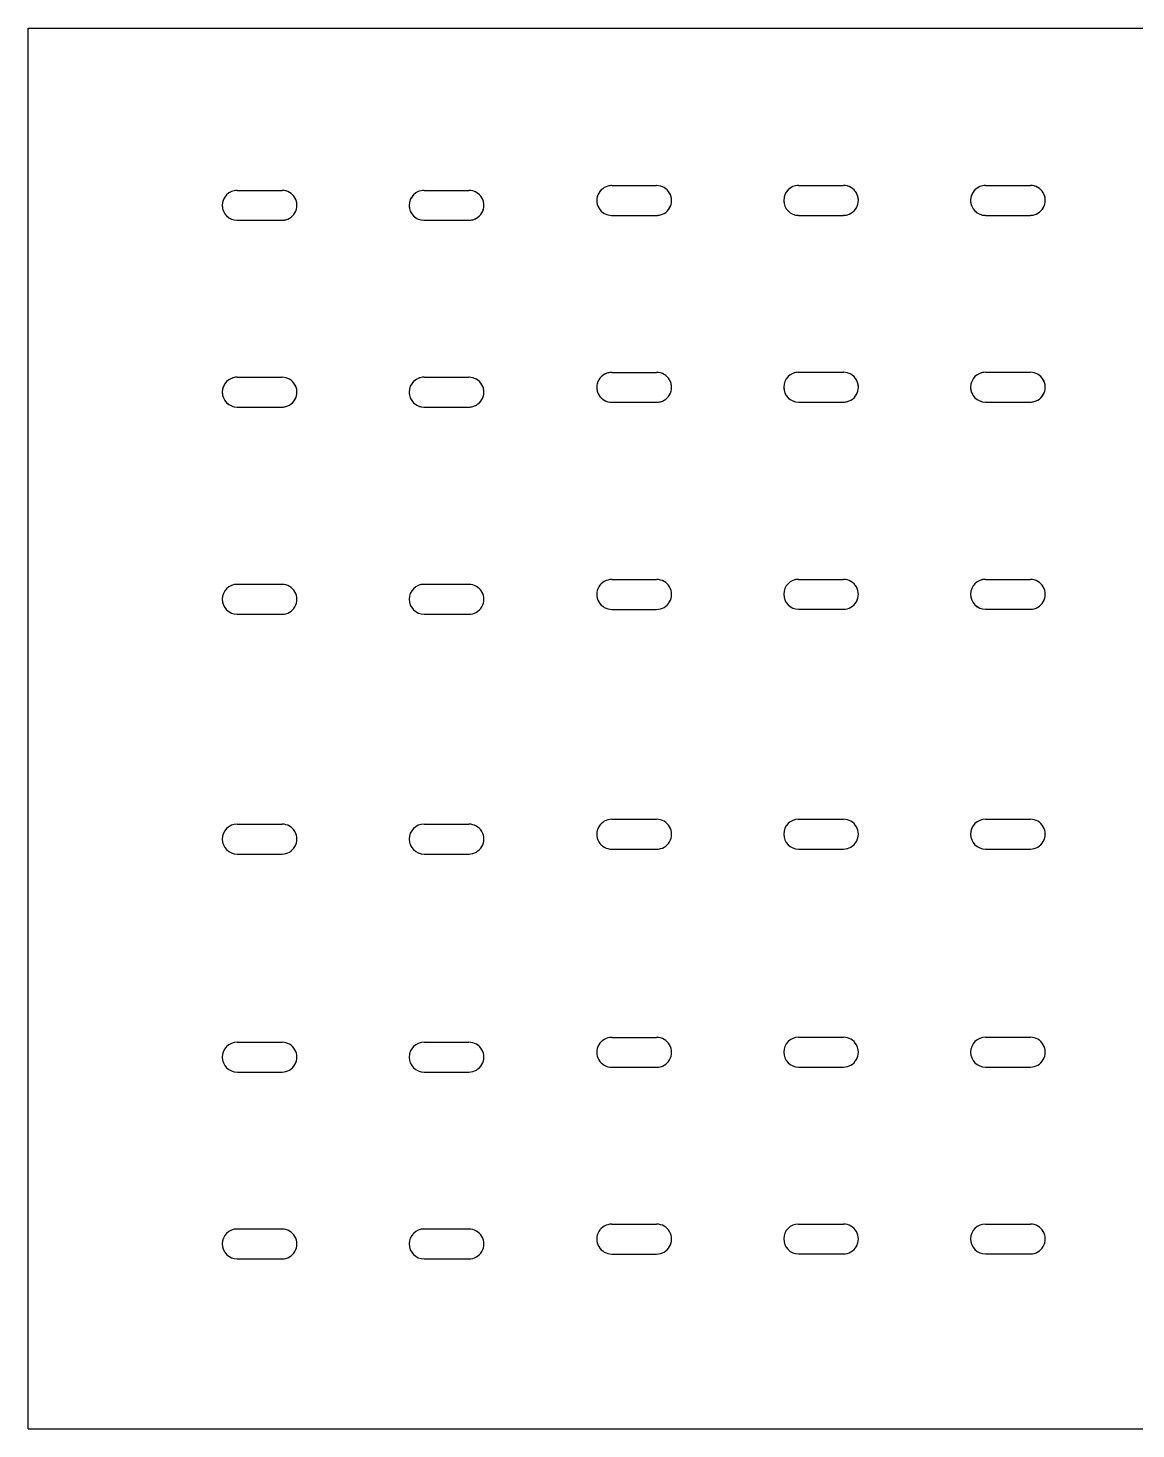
# Model space of a CAD drawing. Extents: x -2975 to 7327, y -1166 to 1029.
# Drawn here: x 702.46 to 738.03, y 869.68 to 914.68 of the extents above; entities that cross this region are included whole.
import ezdxf

# ---------------------------------------------------------------- set-up
doc = ezdxf.new("R2010")
doc.units = 0
doc.linetypes.add('XR-Mince$0$Anchor Stor (Ground Floor Plan ) Xref$2$Retail Building ( Ground Floor ) Xref$0$HIDDEN', pattern=[0.375, 0.25, -0.125])
for name, color, linetype in [('E-TEXT-LIGHTING', 7, 'Continuous'), ('XR-Mince$0$EQUIPMENT', 15, 'Continuous'), ('XR-Mince$0$EQUIPMENTS', 15, 'Continuous'), ('XR-Mince$0$fur dashed', 15, 'XR-Mince$0$Anchor Stor (Ground Floor Plan ) Xref$2$Retail Building ( Ground Floor ) Xref$0$HIDDEN'), ('XR-Mince$0$TAXT', 8, 'Continuous')]:
    doc.layers.add(name, color=color, linetype=linetype)

# ---------------------------------------------------------------- blocks, each defined once
blk = doc.blocks.new('XR-Mince$0$A$C27630E02')
at = {"layer": 'XR-Mince$0$EQUIPMENT'}
for p, q in [((0.45, 1.2), (0, 1.2)), ((0, 1.2), (0, 0)), ((0.45, 1.2), (0.45, 0)), ((0.05216, 1.13284), (0.05216, 1.11844)), ((0.05216, 1.13284), (0.05216, 1.11844)), ((0.06176, 1.13284), (0.06176, 1.11844)), ((0.06176, 1.13284), (0.06176, 1.11844)), ((0.11216, 1.13284), (0.11216, 1.11844)), ((0.11216, 1.13284), (0.11216, 1.11844)), ((0.12176, 1.13284), (0.12176, 1.11844)), ((0.12176, 1.13284), (0.12176, 1.11844)), ((0.17869, 1.13284), (0.17869, 1.11844)), ((0.17869, 1.13284), (0.17869, 1.11844)), ((0.18829, 1.13284), (0.18829, 1.11844)), ((0.18829, 1.13284), (0.18829, 1.11844)), ((0.25572, 1.13284), (0.25572, 1.11844)), ((0.25572, 1.13284), (0.25572, 1.11844)), ((0.26532, 1.13284), (0.26532, 1.11844)), ((0.26532, 1.13284), (0.26532, 1.11844)), ((0.32576, 1.13284), (0.32576, 1.11844)), ((0.32576, 1.13284), (0.32576, 1.11844)), ((0.33536, 1.13284), (0.33536, 1.11844)), ((0.33536, 1.13284), (0.33536, 1.11844)), ((0.38576, 1.13284), (0.38576, 1.11844)), ((0.38576, 1.13284), (0.38576, 1.11844)), ((0.39536, 1.13284), (0.39536, 1.11844)), ((0.39536, 1.13284), (0.39536, 1.11844)), ((0.05216, 1.07284), (0.05216, 1.05844)), ((0.05216, 1.07284), (0.05216, 1.05844)), ((0.06176, 1.07284), (0.06176, 1.05844)), ((0.06176, 1.07284), (0.06176, 1.05844)), ((0.11216, 1.07284), (0.11216, 1.05844)), ((0.11216, 1.07284), (0.11216, 1.05844)), ((0.12176, 1.07284), (0.12176, 1.05844)), ((0.12176, 1.07284), (0.12176, 1.05844)), ((0.17869, 1.07284), (0.17869, 1.05844)), ((0.17869, 1.07284), (0.17869, 1.05844)), ((0.18829, 1.07284), (0.18829, 1.05844)), ((0.18829, 1.07284), (0.18829, 1.05844)), ((0.25572, 1.07284), (0.25572, 1.05844)), ((0.25572, 1.07284), (0.25572, 1.05844)), ((0.26532, 1.07284), (0.26532, 1.05844)), ((0.26532, 1.07284), (0.26532, 1.05844)), ((0.32576, 1.07284), (0.32576, 1.05844)), ((0.32576, 1.07284), (0.32576, 1.05844)), ((0.33536, 1.07284), (0.33536, 1.05844)), ((0.33536, 1.07284), (0.33536, 1.05844)), ((0.38576, 1.07284), (0.38576, 1.05844)), ((0.38576, 1.07284), (0.38576, 1.05844)), ((0.39536, 1.07284), (0.39536, 1.05844)), ((0.39536, 1.07284), (0.39536, 1.05844)), ((0.05061, 1.01258), (0.05061, 0.99818)), ((0.05061, 1.01258), (0.05061, 0.99818)), ((0.06021, 1.01258), (0.06021, 0.99818)), ((0.06021, 1.01258), (0.06021, 0.99818)), ((0.11061, 1.01258), (0.11061, 0.99818)), ((0.11061, 1.01258), (0.11061, 0.99818)), ((0.12021, 1.01258), (0.12021, 0.99818)), ((0.12021, 1.01258), (0.12021, 0.99818)), ((0.17714, 1.01258), (0.17714, 0.99818)), ((0.17714, 1.01258), (0.17714, 0.99818)), ((0.18674, 1.01258), (0.18674, 0.99818)), ((0.18674, 1.01258), (0.18674, 0.99818)), ((0.25417, 1.01258), (0.25417, 0.99818)), ((0.25417, 1.01258), (0.25417, 0.99818)), ((0.26377, 1.01258), (0.26377, 0.99818)), ((0.26377, 1.01258), (0.26377, 0.99818)), ((0.32421, 1.01258), (0.32421, 0.99818)), ((0.32421, 1.01258), (0.32421, 0.99818)), ((0.33381, 1.01258), (0.33381, 0.99818)), ((0.33381, 1.01258), (0.33381, 0.99818)), ((0.38421, 1.01258), (0.38421, 0.99818)), ((0.38421, 1.01258), (0.38421, 0.99818)), ((0.39381, 1.01258), (0.39381, 0.99818)), ((0.39381, 1.01258), (0.39381, 0.99818)), ((0.05057, 0.95258), (0.05057, 0.93818)), ((0.05057, 0.95258), (0.05057, 0.93818)), ((0.06017, 0.95258), (0.06017, 0.93818)), ((0.06017, 0.95258), (0.06017, 0.93818)), ((0.11057, 0.95258), (0.11057, 0.93818)), ((0.11057, 0.95258), (0.11057, 0.93818)), ((0.12017, 0.95258), (0.12017, 0.93818)), ((0.12017, 0.95258), (0.12017, 0.93818)), ((0.1771, 0.95258), (0.1771, 0.93818)), ((0.1771, 0.95258), (0.1771, 0.93818)), ((0.1867, 0.95258), (0.1867, 0.93818)), ((0.1867, 0.95258), (0.1867, 0.93818)), ((0.25413, 0.95258), (0.25413, 0.93818)), ((0.25413, 0.95258), (0.25413, 0.93818)), ((0.26373, 0.95258), (0.26373, 0.93818)), ((0.26373, 0.95258), (0.26373, 0.93818)), ((0.32417, 0.95258), (0.32417, 0.93818)), ((0.32417, 0.95258), (0.32417, 0.93818)), ((0.33377, 0.95258), (0.33377, 0.93818)), ((0.33377, 0.95258), (0.33377, 0.93818)), ((0.38417, 0.95258), (0.38417, 0.93818)), ((0.38417, 0.95258), (0.38417, 0.93818)), ((0.39377, 0.95258), (0.39377, 0.93818)), ((0.39377, 0.95258), (0.39377, 0.93818)), ((0.05057, 0.89258), (0.05057, 0.87818)), ((0.05057, 0.89258), (0.05057, 0.87818)), ((0.06017, 0.89258), (0.06017, 0.87818)), ((0.06017, 0.89258), (0.06017, 0.87818)), ((0.11057, 0.89258), (0.11057, 0.87818)), ((0.11057, 0.89258), (0.11057, 0.87818)), ((0.12017, 0.89258), (0.12017, 0.87818)), ((0.12017, 0.89258), (0.12017, 0.87818)), ((0.1771, 0.89258), (0.1771, 0.87818)), ((0.1771, 0.89258), (0.1771, 0.87818)), ((0.1867, 0.89258), (0.1867, 0.87818)), ((0.1867, 0.89258), (0.1867, 0.87818)), ((0.25413, 0.89258), (0.25413, 0.87818)), ((0.25413, 0.89258), (0.25413, 0.87818)), ((0.26373, 0.89258), (0.26373, 0.87818)), ((0.26373, 0.89258), (0.26373, 0.87818)), ((0.32417, 0.89258), (0.32417, 0.87818)), ((0.32417, 0.89258), (0.32417, 0.87818)), ((0.33377, 0.89258), (0.33377, 0.87818)), ((0.33377, 0.89258), (0.33377, 0.87818)), ((0.38417, 0.89258), (0.38417, 0.87818)), ((0.38417, 0.89258), (0.38417, 0.87818)), ((0.39377, 0.89258), (0.39377, 0.87818)), ((0.39377, 0.89258), (0.39377, 0.87818))]:
    blk.add_line(p, q, dxfattribs=at)
at = {"layer": 'XR-Mince$0$EQUIPMENT', "extrusion": (0, 0, -1)}
for centre, major_axis, start_param, end_param in [((0.05696, 1.13284), (0.00339, 0.00339), 3.926991, 7.068583), ((0.05696, 1.13284), (0.00339, 0.00339), 3.926991, 7.068583), ((0.11696, 1.13284), (0.00339, 0.00339), 3.926991, 7.068583), ((0.11696, 1.13284), (0.00339, 0.00339), 3.926991, 7.068583), ((0.18349, 1.13284), (0.00339, 0.00339), 3.926991, 7.068583), ((0.18349, 1.13284), (0.00339, 0.00339), 3.926991, 7.068583), ((0.26052, 1.13284), (0.00339, 0.00339), 3.926991, 7.068583), ((0.26052, 1.13284), (0.00339, 0.00339), 3.926991, 7.068583), ((0.33056, 1.13284), (0.00339, 0.00339), 3.926991, 7.068583), ((0.33056, 1.13284), (0.00339, 0.00339), 3.926991, 7.068583), ((0.39056, 1.13284), (0.00339, 0.00339), 3.926991, 7.068583), ((0.39056, 1.13284), (0.00339, 0.00339), 3.926991, 7.068583), ((0.05696, 1.11844), (0.00339, 0.00339), 0.785398, 3.926991), ((0.05696, 1.11844), (0.00339, 0.00339), 0.785398, 3.926991), ((0.11696, 1.11844), (0.00339, 0.00339), 0.785398, 3.926991), ((0.11696, 1.11844), (0.00339, 0.00339), 0.785398, 3.926991), ((0.18349, 1.11844), (0.00339, 0.00339), 0.785398, 3.926991), ((0.18349, 1.11844), (0.00339, 0.00339), 0.785398, 3.926991), ((0.26052, 1.11844), (0.00339, 0.00339), 0.785398, 3.926991), ((0.26052, 1.11844), (0.00339, 0.00339), 0.785398, 3.926991), ((0.33056, 1.11844), (0.00339, 0.00339), 0.785398, 3.926991), ((0.33056, 1.11844), (0.00339, 0.00339), 0.785398, 3.926991), ((0.39056, 1.11844), (0.00339, 0.00339), 0.785398, 3.926991), ((0.39056, 1.11844), (0.00339, 0.00339), 0.785398, 3.926991), ((0.05696, 1.07284), (0.00339, 0.00339), 3.926991, 7.068583), ((0.05696, 1.07284), (0.00339, 0.00339), 3.926991, 7.068583), ((0.11696, 1.07284), (0.00339, 0.00339), 3.926991, 7.068583), ((0.11696, 1.07284), (0.00339, 0.00339), 3.926991, 7.068583), ((0.18349, 1.07284), (0.00339, 0.00339), 3.926991, 7.068583), ((0.18349, 1.07284), (0.00339, 0.00339), 3.926991, 7.068583), ((0.26052, 1.07284), (0.00339, 0.00339), 3.926991, 7.068583), ((0.26052, 1.07284), (0.00339, 0.00339), 3.926991, 7.068583), ((0.33056, 1.07284), (0.00339, 0.00339), 3.926991, 7.068583), ((0.33056, 1.07284), (0.00339, 0.00339), 3.926991, 7.068583), ((0.39056, 1.07284), (0.00339, 0.00339), 3.926991, 7.068583), ((0.39056, 1.07284), (0.00339, 0.00339), 3.926991, 7.068583), ((0.05696, 1.05844), (0.00339, 0.00339), 0.785398, 3.926991), ((0.05696, 1.05844), (0.00339, 0.00339), 0.785398, 3.926991), ((0.11696, 1.05844), (0.00339, 0.00339), 0.785398, 3.926991), ((0.11696, 1.05844), (0.00339, 0.00339), 0.785398, 3.926991), ((0.18349, 1.05844), (0.00339, 0.00339), 0.785398, 3.926991), ((0.18349, 1.05844), (0.00339, 0.00339), 0.785398, 3.926991), ((0.26052, 1.05844), (0.00339, 0.00339), 0.785398, 3.926991), ((0.26052, 1.05844), (0.00339, 0.00339), 0.785398, 3.926991), ((0.33056, 1.05844), (0.00339, 0.00339), 0.785398, 3.926991), ((0.33056, 1.05844), (0.00339, 0.00339), 0.785398, 3.926991), ((0.39056, 1.05844), (0.00339, 0.00339), 0.785398, 3.926991), ((0.39056, 1.05844), (0.00339, 0.00339), 0.785398, 3.926991), ((0.05541, 1.01258), (-0.00339, 0.00339), 5.497787, 8.63938), ((0.05541, 1.01258), (-0.00339, 0.00339), 5.497787, 8.63938), ((0.11541, 1.01258), (-0.00339, 0.00339), 5.497787, 8.63938), ((0.11541, 1.01258), (-0.00339, 0.00339), 5.497787, 8.63938), ((0.18194, 1.01258), (-0.00339, 0.00339), 5.497787, 8.63938), ((0.18194, 1.01258), (-0.00339, 0.00339), 5.497787, 8.63938), ((0.25897, 1.01258), (-0.00339, 0.00339), 5.497787, 8.63938), ((0.25897, 1.01258), (-0.00339, 0.00339), 5.497787, 8.63938), ((0.32901, 1.01258), (-0.00339, 0.00339), 5.497787, 8.63938), ((0.32901, 1.01258), (-0.00339, 0.00339), 5.497787, 8.63938), ((0.38901, 1.01258), (-0.00339, 0.00339), 5.497787, 8.63938), ((0.38901, 1.01258), (-0.00339, 0.00339), 5.497787, 8.63938), ((0.05541, 0.99818), (-0.00339, 0.00339), 2.356194, 5.497787), ((0.05541, 0.99818), (-0.00339, 0.00339), 2.356194, 5.497787), ((0.11541, 0.99818), (-0.00339, 0.00339), 2.356194, 5.497787), ((0.11541, 0.99818), (-0.00339, 0.00339), 2.356194, 5.497787), ((0.18194, 0.99818), (-0.00339, 0.00339), 2.356194, 5.497787), ((0.18194, 0.99818), (-0.00339, 0.00339), 2.356194, 5.497787), ((0.25897, 0.99818), (-0.00339, 0.00339), 2.356194, 5.497787), ((0.25897, 0.99818), (-0.00339, 0.00339), 2.356194, 5.497787), ((0.32901, 0.99818), (-0.00339, 0.00339), 2.356194, 5.497787), ((0.32901, 0.99818), (-0.00339, 0.00339), 2.356194, 5.497787), ((0.38901, 0.99818), (-0.00339, 0.00339), 2.356194, 5.497787), ((0.38901, 0.99818), (-0.00339, 0.00339), 2.356194, 5.497787), ((0.05537, 0.95258), (0.00339, 0.00339), 3.926991, 7.068583), ((0.05537, 0.95258), (0.00339, 0.00339), 3.926991, 7.068583), ((0.11537, 0.95258), (0.00339, 0.00339), 3.926991, 7.068583), ((0.11537, 0.95258), (0.00339, 0.00339), 3.926991, 7.068583), ((0.1819, 0.95258), (0.00339, 0.00339), 3.926991, 7.068583), ((0.1819, 0.95258), (0.00339, 0.00339), 3.926991, 7.068583), ((0.25893, 0.95258), (0.00339, 0.00339), 3.926991, 7.068583), ((0.25893, 0.95258), (0.00339, 0.00339), 3.926991, 7.068583), ((0.32897, 0.95258), (0.00339, 0.00339), 3.926991, 7.068583), ((0.32897, 0.95258), (0.00339, 0.00339), 3.926991, 7.068583), ((0.38897, 0.95258), (0.00339, 0.00339), 3.926991, 7.068583), ((0.38897, 0.95258), (0.00339, 0.00339), 3.926991, 7.068583), ((0.05537, 0.93818), (0.00339, 0.00339), 0.785398, 3.926991), ((0.05537, 0.93818), (0.00339, 0.00339), 0.785398, 3.926991), ((0.11537, 0.93818), (0.00339, 0.00339), 0.785398, 3.926991), ((0.11537, 0.93818), (0.00339, 0.00339), 0.785398, 3.926991), ((0.1819, 0.93818), (0.00339, 0.00339), 0.785398, 3.926991), ((0.1819, 0.93818), (0.00339, 0.00339), 0.785398, 3.926991), ((0.25893, 0.93818), (0.00339, 0.00339), 0.785398, 3.926991), ((0.25893, 0.93818), (0.00339, 0.00339), 0.785398, 3.926991), ((0.32897, 0.93818), (0.00339, 0.00339), 0.785398, 3.926991), ((0.32897, 0.93818), (0.00339, 0.00339), 0.785398, 3.926991), ((0.38897, 0.93818), (0.00339, 0.00339), 0.785398, 3.926991), ((0.38897, 0.93818), (0.00339, 0.00339), 0.785398, 3.926991), ((0.05537, 0.89258), (0.00339, 0.00339), 3.926991, 7.068583), ((0.05537, 0.89258), (0.00339, 0.00339), 3.926991, 7.068583), ((0.11537, 0.89258), (0.00339, 0.00339), 3.926991, 7.068583), ((0.11537, 0.89258), (0.00339, 0.00339), 3.926991, 7.068583), ((0.1819, 0.89258), (0.00339, 0.00339), 3.926991, 7.068583), ((0.1819, 0.89258), (0.00339, 0.00339), 3.926991, 7.068583), ((0.25893, 0.89258), (0.00339, 0.00339), 3.926991, 7.068583), ((0.25893, 0.89258), (0.00339, 0.00339), 3.926991, 7.068583), ((0.32897, 0.89258), (0.00339, 0.00339), 3.926991, 7.068583), ((0.32897, 0.89258), (0.00339, 0.00339), 3.926991, 7.068583), ((0.38897, 0.89258), (0.00339, 0.00339), 3.926991, 7.068583), ((0.38897, 0.89258), (0.00339, 0.00339), 3.926991, 7.068583), ((0.05537, 0.87818), (0.00339, 0.00339), 0.785398, 3.926991), ((0.05537, 0.87818), (0.00339, 0.00339), 0.785398, 3.926991), ((0.11537, 0.87818), (0.00339, 0.00339), 0.785398, 3.926991), ((0.11537, 0.87818), (0.00339, 0.00339), 0.785398, 3.926991), ((0.1819, 0.87818), (0.00339, 0.00339), 0.785398, 3.926991), ((0.1819, 0.87818), (0.00339, 0.00339), 0.785398, 3.926991), ((0.25893, 0.87818), (0.00339, 0.00339), 0.785398, 3.926991), ((0.25893, 0.87818), (0.00339, 0.00339), 0.785398, 3.926991), ((0.32897, 0.87818), (0.00339, 0.00339), 0.785398, 3.926991), ((0.32897, 0.87818), (0.00339, 0.00339), 0.785398, 3.926991), ((0.38897, 0.87818), (0.00339, 0.00339), 0.785398, 3.926991), ((0.38897, 0.87818), (0.00339, 0.00339), 0.785398, 3.926991)]:
    blk.add_ellipse(centre, major_axis=major_axis, ratio=1, start_param=start_param, end_param=end_param, dxfattribs=at)
blk = doc.blocks.new('XR-Mince$0$Equipment')
at = {"layer": 'XR-Mince$0$EQUIPMENTS', "linetype": 'ByBlock'}
for p, q in [((702.457, 869.677, 0), (702.457, 914.677, 0)), ((721.198, 896.963, 0), (722.638, 896.963, 0)), ((721.198, 896.963, 0), (722.638, 896.963, 0)), ((727.198, 896.968, 0), (728.638, 896.968, 0)), ((727.198, 896.968, 0), (728.638, 896.968, 0)), ((733.198, 896.968, 0), (734.638, 896.968, 0)), ((733.198, 896.968, 0), (734.638, 896.968, 0)), ((709.172, 896.808, 0), (710.612, 896.808, 0)), ((709.172, 896.808, 0), (710.612, 896.808, 0)), ((715.172, 896.808, 0), (716.612, 896.808, 0)), ((715.172, 896.808, 0), (716.612, 896.808, 0)), ((721.198, 896.003, 0), (722.638, 896.003, 0)), ((721.198, 896.003, 0), (722.638, 896.003, 0)), ((727.198, 896.008, 0), (728.638, 896.008, 0)), ((727.198, 896.008, 0), (728.638, 896.008, 0)), ((733.198, 896.008, 0), (734.638, 896.008, 0)), ((733.198, 896.008, 0), (734.638, 896.008, 0)), ((709.172, 895.848, 0), (710.612, 895.848, 0)), ((709.172, 895.848, 0), (710.612, 895.848, 0)), ((715.172, 895.848, 0), (716.612, 895.848, 0)), ((715.172, 895.848, 0), (716.612, 895.848, 0)), ((721.198, 889.26, 0), (722.638, 889.26, 0)), ((721.198, 889.26, 0), (722.638, 889.26, 0)), ((727.198, 889.264, 0), (728.638, 889.264, 0)), ((727.198, 889.264, 0), (728.638, 889.264, 0)), ((733.198, 889.264, 0), (734.638, 889.264, 0)), ((733.198, 889.264, 0), (734.638, 889.264, 0)), ((709.172, 889.105, 0), (710.612, 889.105, 0)), ((709.172, 889.105, 0), (710.612, 889.105, 0)), ((715.172, 889.105, 0), (716.612, 889.105, 0)), ((715.172, 889.105, 0), (716.612, 889.105, 0)), ((727.198, 888.304, 0), (728.638, 888.304, 0)), ((727.198, 888.304, 0), (728.638, 888.304, 0)), ((733.198, 888.304, 0), (734.638, 888.304, 0)), ((733.198, 888.304, 0), (734.638, 888.304, 0)), ((709.172, 888.145, 0), (710.612, 888.145, 0)), ((709.172, 888.145, 0), (710.612, 888.145, 0)), ((715.172, 888.145, 0), (716.612, 888.145, 0)), ((715.172, 888.145, 0), (716.612, 888.145, 0)), ((721.198, 888.3, 0), (722.638, 888.3, 0)), ((721.198, 888.3, 0), (722.638, 888.3, 0)), ((709.172, 882.101, 0), (710.612, 882.101, 0)), ((709.172, 882.101, 0), (710.612, 882.101, 0)), ((715.172, 882.101, 0), (716.612, 882.101, 0)), ((715.172, 882.101, 0), (716.612, 882.101, 0)), ((721.198, 882.256, 0), (722.638, 882.256, 0)), ((721.198, 882.256, 0), (722.638, 882.256, 0)), ((727.198, 882.26, 0), (728.638, 882.26, 0)), ((727.198, 882.26, 0), (728.638, 882.26, 0)), ((733.198, 882.26, 0), (734.638, 882.26, 0)), ((733.198, 882.26, 0), (734.638, 882.26, 0)), ((709.172, 881.141, 0), (710.612, 881.141, 0)), ((709.172, 881.141, 0), (710.612, 881.141, 0)), ((715.172, 881.141, 0), (716.612, 881.141, 0)), ((715.172, 881.141, 0), (716.612, 881.141, 0)), ((721.198, 881.296, 0), (722.638, 881.296, 0)), ((721.198, 881.296, 0), (722.638, 881.296, 0)), ((727.198, 881.3, 0), (728.638, 881.3, 0)), ((727.198, 881.3, 0), (728.638, 881.3, 0)), ((733.198, 881.3, 0), (734.638, 881.3, 0)), ((733.198, 881.3, 0), (734.638, 881.3, 0)), ((721.198, 876.256, 0), (722.638, 876.256, 0)), ((721.198, 876.256, 0), (722.638, 876.256, 0)), ((727.198, 876.26, 0), (728.638, 876.26, 0)), ((727.198, 876.26, 0), (728.638, 876.26, 0)), ((733.198, 876.26, 0), (734.638, 876.26, 0)), ((733.198, 876.26, 0), (734.638, 876.26, 0)), ((709.172, 876.101, 0), (710.612, 876.101, 0)), ((709.172, 876.101, 0), (710.612, 876.101, 0)), ((715.172, 876.101, 0), (716.612, 876.101, 0)), ((715.172, 876.101, 0), (716.612, 876.101, 0)), ((721.198, 875.296, 0), (722.638, 875.296, 0)), ((721.198, 875.296, 0), (722.638, 875.296, 0)), ((727.198, 875.3, 0), (728.638, 875.3, 0)), ((727.198, 875.3, 0), (728.638, 875.3, 0)), ((733.198, 875.3, 0), (734.638, 875.3, 0)), ((733.198, 875.3, 0), (734.638, 875.3, 0)), ((709.172, 875.141, 0), (710.612, 875.141, 0)), ((709.172, 875.141, 0), (710.612, 875.141, 0)), ((715.172, 875.141, 0), (716.612, 875.141, 0)), ((715.172, 875.141, 0), (716.612, 875.141, 0)), ((702.457, 869.677, 0), (822.457, 869.677, 0))]:
    blk.add_line(p, q, dxfattribs=at)
for centre, major_axis, start_param, end_param in [((721.198, 896.483, 0), (-0.339, 0.339), 5.497787, 8.63938), ((721.198, 896.483, 0), (-0.339, 0.339), 5.497787, 8.63938), ((722.638, 896.483, 0), (-0.339, 0.339), 2.356194, 5.497787), ((722.638, 896.483, 0), (-0.339, 0.339), 2.356194, 5.497787), ((727.198, 896.488, 0), (-0.339, -0.339), 3.926991, 7.068583), ((727.198, 896.488, 0), (-0.339, -0.339), 3.926991, 7.068583), ((728.638, 896.488, 0), (-0.339, -0.339), 0.785398, 3.926991), ((728.638, 896.488, 0), (-0.339, -0.339), 0.785398, 3.926991), ((733.198, 896.488, 0), (-0.339, -0.339), 3.926991, 7.068583), ((733.198, 896.488, 0), (-0.339, -0.339), 3.926991, 7.068583), ((734.638, 896.488, 0), (-0.339, -0.339), 0.785398, 3.926991), ((734.638, 896.488, 0), (-0.339, -0.339), 0.785398, 3.926991), ((709.172, 896.328, 0), (-0.339, -0.339), 3.926991, 7.068583), ((709.172, 896.328, 0), (-0.339, -0.339), 3.926991, 7.068583), ((710.612, 896.328, 0), (-0.339, -0.339), 0.785398, 3.926991), ((710.612, 896.328, 0), (-0.339, -0.339), 0.785398, 3.926991), ((715.172, 896.328, 0), (-0.339, -0.339), 3.926991, 7.068583), ((715.172, 896.328, 0), (-0.339, -0.339), 3.926991, 7.068583), ((716.612, 896.328, 0), (-0.339, -0.339), 0.785398, 3.926991), ((716.612, 896.328, 0), (-0.339, -0.339), 0.785398, 3.926991), ((721.198, 888.78, 0), (-0.339, 0.339), 5.497787, 8.63938), ((721.198, 888.78, 0), (-0.339, 0.339), 5.497787, 8.63938), ((722.638, 888.78, 0), (-0.339, 0.339), 2.356194, 5.497787), ((722.638, 888.78, 0), (-0.339, 0.339), 2.356194, 5.497787), ((727.198, 888.784, 0), (-0.339, -0.339), 3.926991, 7.068583), ((727.198, 888.784, 0), (-0.339, -0.339), 3.926991, 7.068583), ((728.638, 888.784, 0), (-0.339, -0.339), 0.785398, 3.926991), ((728.638, 888.784, 0), (-0.339, -0.339), 0.785398, 3.926991), ((733.198, 888.784, 0), (-0.339, -0.339), 3.926991, 7.068583), ((733.198, 888.784, 0), (-0.339, -0.339), 3.926991, 7.068583), ((734.638, 888.784, 0), (-0.339, -0.339), 0.785398, 3.926991), ((734.638, 888.784, 0), (-0.339, -0.339), 0.785398, 3.926991), ((709.172, 888.625, 0), (-0.339, -0.339), 3.926991, 7.068583), ((709.172, 888.625, 0), (-0.339, -0.339), 3.926991, 7.068583), ((710.612, 888.625, 0), (-0.339, -0.339), 0.785398, 3.926991), ((710.612, 888.625, 0), (-0.339, -0.339), 0.785398, 3.926991), ((715.172, 888.625, 0), (-0.339, -0.339), 3.926991, 7.068583), ((715.172, 888.625, 0), (-0.339, -0.339), 3.926991, 7.068583), ((716.612, 888.625, 0), (-0.339, -0.339), 0.785398, 3.926991), ((716.612, 888.625, 0), (-0.339, -0.339), 0.785398, 3.926991), ((709.172, 881.621, 0), (-0.339, -0.339), 3.926991, 7.068583), ((709.172, 881.621, 0), (-0.339, -0.339), 3.926991, 7.068583), ((710.612, 881.621, 0), (-0.339, -0.339), 0.785398, 3.926991), ((710.612, 881.621, 0), (-0.339, -0.339), 0.785398, 3.926991), ((715.172, 881.621, 0), (-0.339, -0.339), 3.926991, 7.068583), ((715.172, 881.621, 0), (-0.339, -0.339), 3.926991, 7.068583), ((716.612, 881.621, 0), (-0.339, -0.339), 0.785398, 3.926991), ((716.612, 881.621, 0), (-0.339, -0.339), 0.785398, 3.926991), ((721.198, 881.776, 0), (-0.339, 0.339), 5.497787, 8.63938), ((721.198, 881.776, 0), (-0.339, 0.339), 5.497787, 8.63938), ((722.638, 881.776, 0), (-0.339, 0.339), 2.356194, 5.497787), ((722.638, 881.776, 0), (-0.339, 0.339), 2.356194, 5.497787), ((727.198, 881.78, 0), (-0.339, -0.339), 3.926991, 7.068583), ((727.198, 881.78, 0), (-0.339, -0.339), 3.926991, 7.068583), ((728.638, 881.78, 0), (-0.339, -0.339), 0.785398, 3.926991), ((728.638, 881.78, 0), (-0.339, -0.339), 0.785398, 3.926991), ((733.198, 881.78, 0), (-0.339, -0.339), 3.926991, 7.068583), ((733.198, 881.78, 0), (-0.339, -0.339), 3.926991, 7.068583), ((734.638, 881.78, 0), (-0.339, -0.339), 0.785398, 3.926991), ((734.638, 881.78, 0), (-0.339, -0.339), 0.785398, 3.926991), ((721.198, 875.776, 0), (-0.339, 0.339), 5.497787, 8.63938), ((721.198, 875.776, 0), (-0.339, 0.339), 5.497787, 8.63938), ((722.638, 875.776, 0), (-0.339, 0.339), 2.356194, 5.497787), ((722.638, 875.776, 0), (-0.339, 0.339), 2.356194, 5.497787), ((727.198, 875.78, 0), (-0.339, -0.339), 3.926991, 7.068583), ((727.198, 875.78, 0), (-0.339, -0.339), 3.926991, 7.068583), ((728.638, 875.78, 0), (-0.339, -0.339), 0.785398, 3.926991), ((728.638, 875.78, 0), (-0.339, -0.339), 0.785398, 3.926991), ((733.198, 875.78, 0), (-0.339, -0.339), 3.926991, 7.068583), ((733.198, 875.78, 0), (-0.339, -0.339), 3.926991, 7.068583), ((734.638, 875.78, 0), (-0.339, -0.339), 0.785398, 3.926991), ((734.638, 875.78, 0), (-0.339, -0.339), 0.785398, 3.926991), ((709.172, 875.621, 0), (-0.339, -0.339), 3.926991, 7.068583), ((709.172, 875.621, 0), (-0.339, -0.339), 3.926991, 7.068583), ((710.612, 875.621, 0), (-0.339, -0.339), 0.785398, 3.926991), ((710.612, 875.621, 0), (-0.339, -0.339), 0.785398, 3.926991), ((715.172, 875.621, 0), (-0.339, -0.339), 3.926991, 7.068583), ((715.172, 875.621, 0), (-0.339, -0.339), 3.926991, 7.068583), ((716.612, 875.621, 0), (-0.339, -0.339), 0.785398, 3.926991), ((716.612, 875.621, 0), (-0.339, -0.339), 0.785398, 3.926991)]:
    blk.add_ellipse(centre, major_axis=major_axis, ratio=1, start_param=start_param, end_param=end_param, dxfattribs=at)
at = {"layer": 'XR-Mince$0$EQUIPMENTS', "linetype": 'ByBlock', "xscale": -99.99999999999997, "yscale": 99.99999999999997, "zscale": 100, "rotation": 89.99999999999905}
blk.add_blockref('XR-Mince$0$A$C27630E02', (822.456, 914.677, 0), dxfattribs=at)
blk = doc.blocks.new('XR-Mince')
at = {"layer": 'XR-Mince$0$fur dashed'}
for p, q in [((702.457, 914.677, 0), (822.457, 914.677, 0)), ((709.172, 909.461, 0), (710.612, 909.461, 0)), ((709.172, 909.461, 0), (710.612, 909.461, 0)), ((715.172, 909.461, 0), (716.612, 909.461, 0)), ((715.172, 909.461, 0), (716.612, 909.461, 0)), ((721.198, 909.616, 0), (722.638, 909.616, 0)), ((721.198, 909.616, 0), (722.638, 909.616, 0)), ((727.198, 909.62, 0), (728.638, 909.62, 0)), ((727.198, 909.62, 0), (728.638, 909.62, 0)), ((733.198, 909.62, 0), (734.638, 909.62, 0)), ((733.198, 909.62, 0), (734.638, 909.62, 0)), ((721.198, 908.656, 0), (722.638, 908.656, 0)), ((721.198, 908.656, 0), (722.638, 908.656, 0)), ((727.198, 908.66, 0), (728.638, 908.66, 0)), ((727.198, 908.66, 0), (728.638, 908.66, 0)), ((733.198, 908.66, 0), (734.638, 908.66, 0)), ((733.198, 908.66, 0), (734.638, 908.66, 0)), ((709.172, 908.501, 0), (710.612, 908.501, 0)), ((709.172, 908.501, 0), (710.612, 908.501, 0)), ((715.172, 908.501, 0), (716.612, 908.501, 0)), ((715.172, 908.501, 0), (716.612, 908.501, 0)), ((721.198, 903.616, 0), (722.638, 903.616, 0)), ((721.198, 903.616, 0), (722.638, 903.616, 0)), ((727.198, 903.62, 0), (728.638, 903.62, 0)), ((727.198, 903.62, 0), (728.638, 903.62, 0)), ((733.198, 903.62, 0), (734.638, 903.62, 0)), ((733.198, 903.62, 0), (734.638, 903.62, 0)), ((709.172, 903.461, 0), (710.612, 903.461, 0)), ((709.172, 903.461, 0), (710.612, 903.461, 0)), ((715.172, 903.461, 0), (716.612, 903.461, 0)), ((715.172, 903.461, 0), (716.612, 903.461, 0)), ((709.172, 902.501, 0), (710.612, 902.501, 0)), ((709.172, 902.501, 0), (710.612, 902.501, 0)), ((715.172, 902.501, 0), (716.612, 902.501, 0)), ((715.172, 902.501, 0), (716.612, 902.501, 0)), ((721.198, 902.656, 0), (722.638, 902.656, 0)), ((721.198, 902.656, 0), (722.638, 902.656, 0)), ((727.198, 902.66, 0), (728.638, 902.66, 0)), ((727.198, 902.66, 0), (728.638, 902.66, 0)), ((733.198, 902.66, 0), (734.638, 902.66, 0)), ((733.198, 902.66, 0), (734.638, 902.66, 0))]:
    blk.add_line(p, q, dxfattribs=at)
for centre, major_axis, start_param, end_param in [((709.172, 908.981, 0), (-0.339, -0.339), 3.926991, 7.068583), ((709.172, 908.981, 0), (-0.339, -0.339), 3.926991, 7.068583), ((710.612, 908.981, 0), (-0.339, -0.339), 0.785398, 3.926991), ((710.612, 908.981, 0), (-0.339, -0.339), 0.785398, 3.926991), ((715.172, 908.981, 0), (-0.339, -0.339), 3.926991, 7.068583), ((715.172, 908.981, 0), (-0.339, -0.339), 3.926991, 7.068583), ((716.612, 908.981, 0), (-0.339, -0.339), 0.785398, 3.926991), ((716.612, 908.981, 0), (-0.339, -0.339), 0.785398, 3.926991), ((721.198, 909.136, 0), (-0.339, 0.339), 5.497787, 8.63938), ((721.198, 909.136, 0), (-0.339, 0.339), 5.497787, 8.63938), ((722.638, 909.136, 0), (-0.339, 0.339), 2.356194, 5.497787), ((722.638, 909.136, 0), (-0.339, 0.339), 2.356194, 5.497787), ((727.198, 909.14, 0), (-0.339, -0.339), 3.926991, 7.068583), ((727.198, 909.14, 0), (-0.339, -0.339), 3.926991, 7.068583), ((728.638, 909.14, 0), (-0.339, -0.339), 0.785398, 3.926991), ((728.638, 909.14, 0), (-0.339, -0.339), 0.785398, 3.926991), ((733.198, 909.14, 0), (-0.339, -0.339), 3.926991, 7.068583), ((733.198, 909.14, 0), (-0.339, -0.339), 3.926991, 7.068583), ((734.638, 909.14, 0), (-0.339, -0.339), 0.785398, 3.926991), ((734.638, 909.14, 0), (-0.339, -0.339), 0.785398, 3.926991), ((721.198, 903.136, 0), (-0.339, 0.339), 5.497787, 8.63938), ((721.198, 903.136, 0), (-0.339, 0.339), 5.497787, 8.63938), ((722.638, 903.136, 0), (-0.339, 0.339), 2.356194, 5.497787), ((722.638, 903.136, 0), (-0.339, 0.339), 2.356194, 5.497787), ((727.198, 903.14, 0), (-0.339, -0.339), 3.926991, 7.068583), ((727.198, 903.14, 0), (-0.339, -0.339), 3.926991, 7.068583), ((728.638, 903.14, 0), (-0.339, -0.339), 0.785398, 3.926991), ((728.638, 903.14, 0), (-0.339, -0.339), 0.785398, 3.926991), ((733.198, 903.14, 0), (-0.339, -0.339), 3.926991, 7.068583), ((733.198, 903.14, 0), (-0.339, -0.339), 3.926991, 7.068583), ((734.638, 903.14, 0), (-0.339, -0.339), 0.785398, 3.926991), ((734.638, 903.14, 0), (-0.339, -0.339), 0.785398, 3.926991), ((709.172, 902.981, 0), (-0.339, -0.339), 3.926991, 7.068583), ((709.172, 902.981, 0), (-0.339, -0.339), 3.926991, 7.068583), ((710.612, 902.981, 0), (-0.339, -0.339), 0.785398, 3.926991), ((710.612, 902.981, 0), (-0.339, -0.339), 0.785398, 3.926991), ((715.172, 902.981, 0), (-0.339, -0.339), 3.926991, 7.068583), ((715.172, 902.981, 0), (-0.339, -0.339), 3.926991, 7.068583), ((716.612, 902.981, 0), (-0.339, -0.339), 0.785398, 3.926991), ((716.612, 902.981, 0), (-0.339, -0.339), 0.785398, 3.926991)]:
    blk.add_ellipse(centre, major_axis=major_axis, ratio=1, start_param=start_param, end_param=end_param, dxfattribs=at)
at = {"layer": 'XR-Mince$0$TAXT'}
blk.add_blockref('XR-Mince$0$Equipment', (0, 0), dxfattribs=at)

msp = doc.modelspace()

# ---------------------------------------------------------------- block references
at = {"layer": 'E-TEXT-LIGHTING'}
msp.add_blockref('XR-Mince', (0, 0), dxfattribs=at)

doc.saveas('drawing.dxf')
